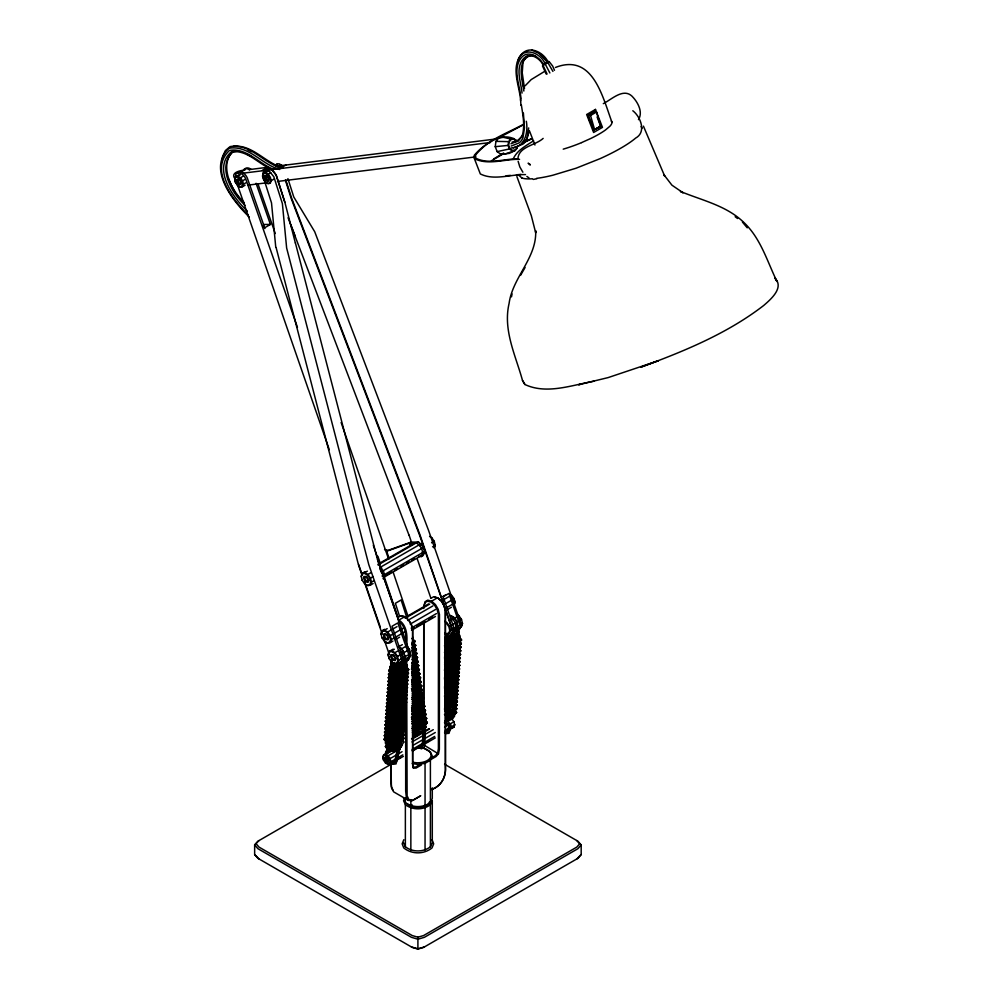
<?xml version="1.0" encoding="UTF-8"?>
<svg xmlns="http://www.w3.org/2000/svg" width="999" height="999" viewBox="0 0 999 999"><rect width="100%" height="100%" fill="white"/><g stroke="black" fill="none" stroke-linecap="round" stroke-linejoin="round"><path stroke-width="1.5" d="M390.971 763.536L391.396 786.787L393.306 790.709M390.984 743.418L390.984 737.225M390.984 734.128L390.984 714.01M391.009 669.143L391.009 659.852M406.718 678.221L407.117 795.866L409.028 799.787L412.749 800.349L420.754 795.741M406.73 667.382L406.73 659.652M406.73 644.168C407.48 635.576 406.918 625.262 398.876 620.067L404.77 616.658L408.616 620.079L411.363 624.837L412.637 629.932L412.624 764.872L413.411 768.094L416.059 768.069L421.403 764.984M423.651 733.179L423.651 730.057M423.676 700.436L423.738 622.502M423.751 608.478L425.025 601.723L427.772 600.137L431.618 601.161L435.452 604.582L438.211 609.328L439.473 614.435L439.36 749.45L438.461 753.87L436.088 756.505L430.756 759.59M632.817 110.752C640.446 116.583 646.753 132.055 635.651 138.087A66.184 13.986 -21.2 0 1 599.912 158.729L576.061 168.219L552.847 175.225A66.184 13.986 -21.2 0 1 536.575 178.359M528.683 127.922L527.097 138.287A30.981 17.882 60 0 1 522.739 144.231L513.211 147.852M424.363 745.704L424.625 733.641M423.214 730.444L422.639 745.217L420.779 746.39M449.001 724.999L447.739 731.031L445.429 731.305M400.05 748.126L396.016 763.948L392.57 764.223L390.696 762.761M517.919 158.691C518.693 146.491 535.639 145.404 543.156 138.386M393.406 744.043L393.569 742.332L389.847 742.756M453.558 714.772L454.57 715.933L452.16 719.03L446.141 720.204L446.466 718.106L451.523 717.432L452.884 715.659M404.37 675.037L403.309 676.56L398.139 674.537L398.314 672.664L392.195 673.463M397.639 681.78L397.827 679.907L391.695 680.706L387.737 685.002L391.596 689.635L397.777 691.021L404.82 688.811L407.779 684.103L406.343 681.605M398.064 676.286L397.889 678.159L403.059 680.182L404.12 678.658L398.064 676.286L393.481 676.885M397.14 689.023L397.327 687.15L392.732 687.749M403.633 685.901L402.56 687.424L397.39 685.401L397.577 683.528L391.446 684.327L387.487 688.623L391.346 693.256L397.527 694.642L404.57 692.432L407.53 687.724L406.094 685.227M390.709 695.192L396.828 694.392L396.653 696.266L401.823 698.276L402.884 696.765L403.658 697.215M396.403 699.887L396.578 698.014L390.459 698.813M402.385 704.008L401.323 705.519L396.153 703.483L396.328 701.635L390.209 702.434M395.654 710.726L395.841 708.878L389.71 709.677L385.751 713.973L389.61 718.606L395.791 719.967L402.834 717.781L405.794 713.074L404.358 710.576M396.091 705.257L395.904 707.105L401.074 709.14L402.147 707.629L396.091 705.257L391.496 705.856M395.167 717.969L395.342 716.121L390.746 716.72M401.648 714.859L400.574 716.383L395.417 714.347L395.592 712.499L389.46 713.298L385.502 717.594L389.36 722.227L395.542 723.588L402.585 721.403L405.544 716.683L404.108 714.198M388.723 724.163L394.842 723.363L394.667 725.212L399.837 727.26L400.899 725.724L401.673 726.198M400.412 732.966L399.338 734.502L394.168 732.454L394.355 730.606L388.224 731.405M394.418 728.833L394.593 726.985L388.474 727.784M394.106 734.228L393.918 736.076L399.088 738.124L400.162 736.588L394.106 734.228L389.51 734.827M450.936 654.07L444.992 651.573L451.111 653.846L450.936 655.694L445.916 654.045M445.467 681.455L449.138 682.816L448.951 684.665L445.142 683.491M454.682 705.731L456.88 708.778L453.983 712.587L446.803 713.873L447.152 711.775L444.705 710.876M455.407 711.226L452.972 714.497L446.728 715.634L451.91 714.984L455.407 711.226L456.643 712.399L452.672 716.695L446.553 717.494L446.903 715.396L444.455 714.497M459.19 631.568L459.053 632.779L457.917 631.043L456.893 622.052L453.783 617.382L449.987 615.247M517.382 147.864L515.197 150.462L505.581 153.834L500.974 154.333L497.152 151.623L495.229 146.666L495.941 141.359L499.001 137.712L524.1 124.413M512.175 150.874L509.465 148.951L508.091 145.417L508.591 141.633L510.776 139.048L513.798 138.636L516.52 140.559M221.853 161.95L222.652 156.294L225.412 150.537L230.12 146.591C250.037 143.157 263.798 163.411 281.993 168.232M529.333 130.632L526.885 139.198L521.803 143.844M413.062 738.236L413.436 736.088L415.509 734.802L415.759 733.104L417.357 733.728L417.095 735.426L415.222 736.425M412.899 738.436L413.486 734.665L415.759 733.104M398.052 755.981L398.564 753.333M511.5 296.853L512.075 293.918M399.063 747.077L394.443 763.323L391.571 763.611M412.525 732.354L412.887 730.843L417.844 730.793L422.889 728.771L425.025 725.636L426.273 726.648L423.364 731.056L418.369 733.129L413.511 733.129L412.525 732.354L418.094 732.479L423.876 730.182L422.889 728.771L422.377 729.632L424.113 726.885M517.532 62.25L518.081 60.027M522.976 62.462L522.24 72.89L524.5 88.536M522.227 135.789C525.137 125.737 522.889 115.085 521.366 104.995M239.36 174.625L235.577 176.811L234.815 179.645L235.564 182.755M236.601 180.682L238.087 179.171L239.96 179.957L241.146 182.517L240.509 184.403L239.423 184.69L237.013 182.38L236.601 180.682L238.911 179.358M240.509 184.403L241.146 182.517M237.537 185.552L240.409 187.25L242.557 186.688L243.381 184.241L242.557 180.831L240.397 177.785L237.737 176.249L235.577 176.811M263.361 173.289L262.55 176.149L265.272 182.055L268.182 183.729L270.342 183.167L271.166 180.707L270.342 177.31L268.182 174.263L265.522 172.715L263.361 173.289L265.996 171.766M265.821 175.674L268.656 177.622L268.244 180.906L265.821 180.419L264.747 178.883L264.747 175.949L266.745 175.799L264.747 175.949M268.656 179.945L266.745 179.558L265.884 176.024M268.244 180.906L268.981 178.971M364.81 571.778L362.162 573.314L361.176 576.223L362.187 580.369M361.288 576.66L362.187 574L364.535 573.389L367.432 575.062L369.78 578.384L370.679 582.08L369.78 584.752L367.432 585.364M364.535 583.691L367.894 585.726L370.454 585.064L371.428 582.142L370.454 578.109L367.882 574.475L364.722 572.652L362.162 573.314M384.64 629.295L381.98 630.831L381.006 633.753L382.018 637.886M381.118 634.178L382.018 631.518L384.353 630.906L387.262 632.579L389.598 635.901L390.497 639.597L389.61 642.27L387.262 642.881L384.365 641.208L381.98 637.787M388.536 637.662L387.887 639.835L385.015 639.26L383.728 637.437L383.728 633.953L386.601 634.527L388.374 638.373M384.553 641.42L387.712 643.244L390.284 642.582L391.258 639.66L390.272 635.626L387.712 631.992L384.54 630.169L381.98 630.831M393.082 649.175L389.086 651.485L388.099 654.445L389.086 658.553L391.695 662.237M434.215 547.527L435.114 544.867M434.24 548.214L435.227 545.304L434.24 541.258L431.68 537.624M391.508 662.025L394.917 664.098L397.515 663.423L398.514 660.464L397.515 656.355L394.917 652.659L391.695 650.799L389.086 651.485M409.49 656.505L410.477 653.546L409.478 649.437L406.88 645.754M390.284 751.036L383.641 754.869L382.879 757.142L383.641 760.289L385.639 763.111M388.174 761.925L388.536 758.89L388.174 761.925L387.175 762.175L384.553 758.478L384.927 757.342L386.763 757.205L384.927 757.342M388.536 761.038L386.763 760.676L385.976 757.417M385.427 762.986L388.112 764.535L390.097 764.01L390.859 761.75L390.097 758.603L388.099 755.768L385.639 754.345L383.641 754.869M454.07 605.731L454.932 602.385L454.046 598.688L449.762 594.243M444.78 621.39L446.928 622.627L449.538 626.323L450.524 630.431L449.538 633.391L446.928 634.065L444.78 632.829M456.755 614.485L458.903 615.721L461.501 619.417L462.5 623.526L461.501 626.485L453.521 631.081M444.592 732.542L453.896 727.172L454.657 724.899L453.896 721.753L451.898 718.93L446.578 722.002M454.632 724.525L453.946 726.598L452.11 727.072M461.463 625.786L462.375 623.076M423.751 606.093L424.95 602.659L427.51 601.186L431.068 602.135L434.627 605.294L437.187 609.727L438.386 614.547L438.399 748.551L437.662 752.996L435.477 755.594L431.493 757.891M449.313 731.643L450.799 724.675L448.151 721.59L444.78 720.679M396.278 762.262L397.577 758.616M242.357 171.578L244.568 168.781L247.028 168.756A7.555 4.358 60 0 1 249.5 169.967M412.762 728.009L413.386 727.072L418.444 726.098L423.414 727.06L422.777 728.646L419.942 728.059M403.821 839.722L402.147 843.83L403.746 847.901C411.775 854.482 423.963 854.482 432.005 847.939L433.678 843.83L432.08 839.759M419.268 724.587L423.039 725.311L422.29 724.537L422.939 722.939L417.832 721.965L412.637 722.989L412 723.925M446.466 718.106L449.188 718.169M457.917 633.004L459.153 635.052L456.181 638.311L451.81 638.786L446.79 636.438L445.879 637.886L446.516 638.461L451.648 640.534L451.96 638.436L446.79 636.438L445.342 633.928M388.549 760.776L388.836 760.139M451.81 638.786L457.092 637.749L457.742 639.348L451.648 640.534M403.534 798.388L405.369 802.459C412.512 807.954 423.214 807.954 430.394 802.509L430.394 760.239L432.292 756.118L430.457 752.035L424.975 748.875M429.582 801.772L428.509 804.108C422.415 808.74 413.324 808.74 407.255 804.07M430.394 802.509L432.292 798.388L432.292 787.811M430.394 846.852L430.394 804.732L432.292 800.611L432.292 842.731L430.394 846.852C423.214 852.297 412.512 852.297 405.369 846.802L403.534 842.731M457.08 631.468L456.818 632.042L456.081 629.82M523.126 134.353L518.556 140.809L510.951 143.781M412.337 709.989L416.059 709.19L422.165 710.264L421.341 711.95L423.514 714.66L421.416 717.844L416.296 719.929L411.538 719.33M424.762 716.108L426.71 718.431L425.599 719.705L421.953 716.008L422.764 714.322L426.71 718.431L423.176 723.363L417.182 725.761L412.662 725.786M418.793 727.522L422.627 725.961L424.737 722.776L422.565 720.067L423.376 718.381L427.322 722.489L423.788 727.422L417.794 729.819L412.749 729.183M412.225 651.036L413.037 649.362L416.983 653.458L413.449 658.416L416.983 653.458L415.035 651.136M415.609 661.862L416.733 660.614L413.499 665.059L415.609 661.862L413.436 659.153L414.26 657.479L418.194 661.588L414.66 666.533L412.262 667.494M416.858 663.311L418.806 665.646L417.694 666.932L416.221 665.933L414.048 663.211L414.86 661.538L418.806 665.646L415.272 670.591L411.675 672.015M415.472 665.609L419.405 669.705L415.884 674.65L414.722 673.176L416.833 669.992L414.647 667.27L415.472 665.609L419.405 669.705L415.884 674.65L412.275 676.086M411.501 668.855L416.084 669.667L415.259 671.328L417.432 674.05L415.334 677.235M412.3 684.677L417.095 682.779L420.629 677.821L416.683 673.726L415.871 675.399L418.044 678.109L415.934 681.293L412.1 682.866M419.867 690.297L417.694 687.574L418.519 685.901L422.452 690.009L418.918 694.954L412.924 697.327L412.362 695.017L418.419 692.682L420.979 689.035L417.757 693.481L413.923 695.042M415.621 691.67L419.33 692.27L413.074 690.684L413.012 688.898L419.118 689.959L418.306 691.633L421.953 695.354L423.064 694.068L421.116 691.733M419.73 694.03L422.202 697.152L418.981 701.598L421.091 698.413L418.906 695.691L419.73 694.03L413.623 692.956L413.686 694.742M420.342 698.089L419.518 699.762L421.69 702.472L419.592 705.656L422.814 701.211L420.342 698.089L414.235 697.015L411.75 697.539M412.362 701.598L414.835 701.073L420.941 702.147L420.129 703.82L423.776 707.517L424.887 706.243L422.939 703.92M513.536 158.279C517.494 150.012 526.273 145.579 533.628 140.784M383.017 578.708L384.44 575.849L383.691 571.603L379.595 566.196M418.731 556.343L421.328 556.568L422.752 553.721L424.513 552.697L423.763 548.451L421.703 544.83L418.606 542.107L411.101 542.095L388.486 550.237L385.477 550.074M424.513 552.697L423.101 555.556L421.328 556.568M394.193 662.787L396.153 664.547L399.675 664.535L401.898 660.077L368.806 564.697L286.638 247.989L282.38 203.571L273.838 176.761L269.668 171.566L265.322 170.33A8.866 5.12 60 0 0 262.974 176.136L271.516 202.934L275.774 247.377M450.537 635.089L452.747 630.681L419.617 535.327L291.184 198.414L285.339 180.095M461.625 625.611L458.116 631.143L461.625 625.611L428.496 530.232L314.722 231.756L293.768 196.978L287.912 178.634M399.675 664.535L401.261 663.948L403.559 659.365L392.045 626.248L397.802 622.926L409.315 656.043L407.018 660.626L404.583 660.639M408.454 659.377L410.664 654.957L408.391 659.839L407.018 660.626M445.117 633.354L447.053 635.102L450.986 635.264L453.284 630.681L454.657 629.882L443.131 596.765L448.888 593.443L460.414 626.56M454.657 629.882L452.36 634.465L450.986 635.264M387.05 749.4L385.552 752.322L386.014 754.745M402.722 661.338L400.287 664.71L397.639 665.796L394.717 665.821L391.795 662.2L390.621 663.261L393.943 667.357C405.494 670.042 407.829 654.258 400.686 648.064M385.552 753.483L386.875 750.998L390.834 751.385L388.561 751.523L387.387 753.558M398.738 664.048L393.094 665.122L398.738 664.048L403.409 665.921L406.168 669.492L403.971 673.101L398.738 674.662L392.582 672.976L390.097 669.455L392.694 666.221L398.813 665.421L404.87 667.794M239.423 184.69L240.821 183.491M405.157 703.146L406.531 702.21L405.307 701.173L402.659 705.306L403.571 706.917L396.503 708.878L389.435 707.18L386.488 703.109L387.862 702.035L390.347 705.544L389.435 707.18L390.359 707.742L396.541 709.103L403.571 706.917L406.531 702.21L405.094 699.712M456.78 660.626L455.319 658.691L456.243 657.055L450.062 655.694L445.154 657.13M454.795 689.597L453.346 687.662L454.258 686.026L448.076 684.665L445.629 685.376M403.184 732.105L404.545 731.181L403.321 730.132L400.674 734.265L401.586 735.888L394.518 737.836L387.45 736.151L384.515 732.067L385.876 731.006L388.361 734.515L387.45 736.151L388.374 736.713L394.555 738.086L401.586 735.888L404.545 731.181L403.109 728.683M402.597 670.841L405.394 671.877L398.564 669.043L392.445 669.842L389.847 673.076L392.332 676.598L391.421 678.209L398.514 680.157L405.557 677.959L408.516 673.239L407.08 670.741M445.017 637.325L446.915 640.784L451.685 643.206L456.855 642.557L458.991 639.86L456.805 636.962L457.729 635.352L451.548 633.965L451.61 636.076L456.506 637.237M451.336 637.837L457.48 638.973L456.568 640.584L458.017 642.519M520.541 275.362L525.074 267.495M386.938 744.48L385.377 746.49L387.762 749.712L393.519 751.56L398.638 749.987L401.898 745.479L400.886 744.43M392.407 663.486L389.797 666.882L393.281 671.116L398.863 672.002L404.058 670.404L405.469 668.006M400.337 669.792L403.296 668.868L406.331 664.81L404.283 661.001L407.355 665.846L404.058 670.404M390.671 749.175L393.506 749.837L397.889 748.451L399.113 746.403M406.768 671.603L404.895 674.737L398.763 676.535L392.582 675.149L388.723 670.516L390.896 667.669M404.645 678.358L406.518 675.224M406.655 681.418L404.145 685.601L398.027 687.399L391.845 686.013L387.987 681.38L391.945 677.085L387.987 681.38L391.845 686.013L392.757 684.39L389.36 680.319L392.757 684.39L397.989 685.526L404.145 683.578L406.793 679.445L408.029 680.481L404.145 685.601L403.234 683.965L405.419 680.356L404.008 677.821M403.896 689.223L405.781 686.088M405.532 689.697L403.658 692.844L402.734 691.208L404.195 688.798M389.41 689.385L387.237 692.245L391.096 696.877L397.277 698.251L403.409 696.465L404.657 694.367M402.659 707.329L404.533 704.183M404.67 710.389L402.16 714.572L396.041 716.345L389.86 714.984L386.001 710.351L389.96 706.056L386.001 710.351L389.86 714.984L390.771 713.361L387.375 709.278L390.771 713.361L396.004 714.497L402.16 712.549L404.807 708.416L406.044 709.452L402.16 714.572L401.248 712.936L403.446 709.327L402.035 706.793M401.923 718.194L404.42 714.01M403.546 718.668L401.673 721.802L400.749 720.179L402.21 717.769M402.672 723.338L401.423 725.424L395.292 727.21L389.111 725.848L385.252 721.216L387.425 718.356M387.175 721.977L385.002 724.837L387.949 728.908L395.042 730.831L401.173 729.045L403.671 724.862M403.359 725.062L404.795 727.547L400.924 732.667L394.805 734.465L387.699 732.529L384.752 728.446L386.938 725.599M402.684 739.347L400.187 743.518L394.056 745.329L387.874 743.955L384.016 739.31L387.974 735.027L384.016 739.31L387.874 743.955L388.786 742.332L385.389 738.249L388.786 742.332L394.018 743.456L400.174 741.508L402.822 737.374L404.058 738.423L400.187 743.518L399.263 741.895L401.461 738.298M235.302 179.071C229.533 172.677 240.497 170.305 244.905 170.13M407.142 674.175L408.516 673.239L407.292 672.202L404.632 676.335L405.557 677.959L398.489 679.907L391.421 678.209L388.474 674.138L389.847 673.076L393.256 677.147L398.489 678.284L403.721 676.723L405.194 674.313M404.945 677.934L403.484 680.344L398.239 681.905L394.318 681.056M399.051 688.761L402.984 687.587L404.445 685.177M391.096 696.877L387.237 692.245L388.611 691.171L392.02 695.254L397.252 696.39L402.485 694.829L404.682 691.221M398.314 699.625L402.235 698.451L403.696 696.041M404.183 698.463L401.985 702.072L396.753 703.633L391.521 702.497L388.112 698.413L386.738 699.487L390.609 704.12L396.778 705.481L403.821 703.296L406.78 698.588L405.344 696.091M387.862 702.035L391.271 706.118L396.503 707.255L401.748 705.694L403.209 703.284M402.959 706.905L401.498 709.315L396.253 710.876L392.332 710.027M444.88 639.797L446.341 637.399M397.065 717.719L400.999 716.558L402.46 714.148M402.697 720.192L400.499 723.8L395.267 725.361L390.035 724.225L386.625 720.142L385.252 721.216L389.111 725.848M396.328 728.583L400.249 727.422L401.723 725.012M402.197 727.434L400 731.031L394.767 732.592L389.535 731.468L386.126 727.397L384.752 728.446L387.737 731.942M401.223 732.255L399.762 734.665L400.674 734.265L394.48 735.976L388.361 734.515M400.974 735.876L399.513 738.273L394.268 739.834L390.347 738.985M387.175 762.175L387.737 761.238M398.476 744.342L399.088 744.917L393.406 742.719L398.476 744.342L394.705 761.65L392.395 761.925M395.08 746.69L399.013 745.516L400.474 743.119M401.898 745.479L398.638 749.987M638.486 119.643C642.956 112.525 638.411 103.384 633.441 97.752C624.462 86.551 612.337 99.063 603.309 103.646M267.158 181.194L267.794 180.17M399.725 745.379L397.964 742.132L398.863 740.671L393.818 738.623L389.985 739.073M404.92 661.55L404.008 663.024L406.181 666.795L407.355 665.846L406.331 664.81L403.296 668.868M446.516 638.461L447.44 636.987L445.641 633.728M405.594 692.469L407.03 694.967L404.071 699.675L397.028 701.86L389.935 699.937L386.988 695.866L389.16 693.006M403.608 721.44L405.045 723.925L401.173 729.045M402.372 739.547L403.808 742.032L400.849 746.753L393.806 748.95L388.611 746.877L385.389 742.894L387.799 739.797L388.436 741.395L393.494 740.721L397.215 742.232M423.364 731.056L426.273 726.648M406.156 688.661L407.53 687.724L406.293 686.688L403.646 690.821L397.49 692.769L392.257 691.633L388.861 687.562L392.257 691.633M405.557 697.552L401.985 702.072L402.909 703.708L406.78 698.588L403.134 693.144L402.073 694.655L399.488 693.656M404.17 717.619L405.544 716.683L404.32 715.659L401.66 719.792L395.517 721.74L390.284 720.604L386.875 716.52L390.284 720.604M403.571 726.523L400 731.031L400.924 732.667L404.795 727.547L401.148 722.102L400.087 723.626L401.498 726.161M412.425 645.004L415.147 641.283L412.35 638.935M412.387 651.81L414.897 648.426L413.249 646.341M414.061 662.474L417.582 657.529L416.121 656.543L412.899 661.001L416.121 656.543L413.648 653.421L417.582 657.529L414.061 662.474L411.65 663.436M414.66 666.533L418.194 661.588L416.246 659.253M415.272 670.591L417.694 666.932L415.946 664.872M411.688 680.619L416.483 678.721L420.017 673.763L417.095 670.267M417.095 682.779L420.629 677.821L416.683 673.726M419.293 679.557L421.241 681.892L417.707 686.837L411.7 689.21M413.324 690.983L417.157 689.422L420.379 684.977L417.907 681.842L411.8 680.769M417.157 689.422L420.379 684.977L421.84 685.951L418.968 690.072L412.312 693.269L418.306 690.896L421.84 685.951L417.907 681.842L417.082 683.516L419.255 686.226M418.918 694.954L422.452 690.009L420.504 687.674M412.974 699.088L413.524 701.398L419.53 699.013L423.064 694.068L421.59 693.094L419.031 696.74L413.261 699.625L418.369 697.539L421.59 693.094L419.118 689.959M419.53 699.013L421.953 695.354L420.204 693.294M420.142 703.071L420.791 702.26L419.63 700.811L413.574 703.146L414.135 705.456L420.142 703.071L423.663 698.126L420.754 694.63M411.738 709.527L414.747 709.515L420.741 707.142L424.275 702.185L422.327 699.862M412.35 713.598L415.359 713.586L421.353 711.188L423.776 707.517L422.028 705.469M411.451 717.669L415.959 717.644L421.965 715.247L425.499 710.314L424.026 709.327L420.804 713.786L424.026 709.327L421.553 706.206L415.447 705.132L411.725 705.931M421.965 715.247L425.499 710.314L421.553 706.206L420.741 707.879L422.914 710.601M412.063 721.728L416.571 721.703L422.565 719.305L426.098 714.372L424.15 712.05M423.176 723.363L425.599 719.705L423.851 717.644M423.788 727.422L427.322 722.489L423.376 718.381L417.27 717.319L412.3 718.368M518.481 58.754C524.475 46.304 540.197 53.034 544.842 63.099L547.814 61.389L549.2 61.651L552.697 66.121L554.47 70.305M523.176 61.613C525.474 57.318 530.694 53.921 535.551 56.131M412.275 645.416L415.147 641.283L413.686 640.309L412.575 641.57M413.486 653.533L412.337 652.085L414.897 648.426L416.371 649.4L412.837 654.357L416.371 649.4L414.423 647.077M404.62 671.415L403.559 672.939L404.97 675.474M404.433 694.842L402.322 691.033L403.384 689.522L397.327 687.15M402.447 723.813L400.337 720.004L401.398 718.481L395.342 716.121M411.975 642.744L413.686 640.309M411.725 648.026L414.298 644.367L415.759 645.342L412.225 650.287L415.759 645.342L412.837 641.845M412.937 656.143L415.509 652.484L412.287 656.93L412.937 656.143L414.098 657.592M412.35 677.846L415.984 676.448L418.556 672.789L416.084 669.667M411.75 682.367L416.595 680.506L419.155 676.847L418.044 678.109M445.192 646.328L451.248 648.701L451.61 646.603L445.492 644.33L451.436 646.828L456.605 646.178L458.741 643.481M444.942 649.949L450.999 652.322L451.361 650.224L445.242 647.951L451.186 650.449L453.771 650.124M450.512 659.565L450.861 657.467L444.742 655.194L450.686 657.692L456.93 656.568L459.365 653.296L460.601 654.47L456.63 658.766L450.512 659.565L444.455 657.192M445.417 661.288L450.437 662.936L450.611 661.088L444.505 658.816M445.167 664.909L450.187 666.558L450.374 664.71L445.479 662.886M444.917 668.531L449.95 670.179L450.124 668.331L445.229 666.508M444.68 672.152L449.7 673.801L449.875 671.952L444.98 670.129M445.641 676.248L449.275 677.672L449.625 675.574L444.73 673.751M445.392 679.869L449.026 681.293L449.375 679.195L444.48 677.372M444.892 687.112L448.701 688.286L448.888 686.438L445.217 685.077M444.642 690.734L448.464 691.907L448.638 690.059L444.967 688.698M445.616 694.829L448.039 695.779L448.389 693.681L444.717 692.319M445.367 698.451L447.789 699.4L448.139 697.302L444.468 695.941M398.564 669.043L394.18 669.917M411.975 638.611L412.899 637.35M522.202 136.326L517.844 140.26L512.075 142.145M445.117 702.06L447.714 702.772L447.889 700.923L445.454 700.012M456.643 693.106L453.146 696.877L456.643 693.106L457.879 694.305L454.982 698.101L447.789 699.4M447.54 703.009L454.732 701.723L457.629 697.914L456.406 696.728L452.897 700.499L447.714 701.148L445.129 700.124M451.436 646.828L457.667 645.704L460.114 642.432L461.338 643.606L458.441 647.402L451.248 648.701M459.865 646.053L456.356 649.8L459.865 646.053L461.088 647.227L458.191 651.023L450.999 652.322M450.262 663.186L457.455 661.887L460.352 658.091L459.115 656.917L456.68 660.189L450.437 661.313L445.267 659.265M457.117 658.216L458.878 660.539L456.431 663.811L451.486 664.772M458.628 664.16L455.119 667.906L458.628 664.16L459.852 665.334L456.955 669.13L449.762 670.429M449.525 674.05L456.705 672.752L459.602 668.955L458.379 667.782L455.944 671.053L449.7 672.177L444.53 670.129M445.579 674.263L449.45 675.799L455.694 674.675L458.129 671.403L459.365 672.577L456.468 676.373L449.275 677.672M457.879 675.024L454.383 678.771L457.879 675.024L459.115 676.198L456.218 679.994L449.026 681.293M448.526 688.536L455.719 687.237L458.616 683.441L457.392 682.267L454.945 685.539L448.713 686.663L444.83 685.127M448.276 692.157L455.469 690.858L458.366 687.062L457.142 685.888L454.707 689.16L448.464 690.284L444.58 688.748M455.144 687.187L456.893 689.51L454.458 692.782L449.513 693.743M444.892 703.758L447.477 704.77L453.708 703.633L456.156 700.361L457.38 701.535L453.421 705.831L447.29 706.63L444.867 705.681M444.642 707.379L447.227 708.391L453.471 707.255L455.906 703.983L457.13 705.157L453.171 709.452L447.04 710.252L444.617 709.302M447.29 706.63L447.652 704.532L445.204 703.633M447.04 710.252L447.402 708.154L444.955 707.255M389.922 672.24L388.474 674.138L392.345 678.771M406.83 674.362L408.266 676.86L405.307 681.568L398.276 683.778L391.171 681.83L388.224 677.759L390.409 674.912M389.185 683.104L387.737 685.002L388.961 686.176M388.936 686.725L387.487 688.623L388.711 689.797M388.911 696.628L386.738 699.487L389.722 702.971M387.937 701.211L386.488 703.109L390.359 707.742M404.845 703.333L406.293 705.831L403.321 710.539L396.291 712.724L389.185 710.801L386.251 706.73L388.424 703.87M387.2 712.062L385.751 713.973L386.975 715.134M386.95 715.684L385.502 717.594L386.725 718.756M385.964 730.169L384.515 732.067L388.374 736.713M402.859 732.304L404.308 734.802L401.348 739.51L394.305 741.708L387.2 739.772L384.265 735.689L386.438 732.829M459.378 648.801L460.839 650.849L457.942 654.645L450.761 655.943M457.392 677.772L458.866 679.819L455.969 683.616L448.776 684.914M387.674 745.928L386.363 747.639L388.499 750.374M392.245 661.163L390.621 663.261L393.943 667.357M451.186 650.449L457.43 649.325L458.191 651.023L451.186 652.072L445.579 649.987M450.686 657.692L456.93 656.568L457.704 658.266L450.686 659.315L445.079 657.23M450.437 661.313L456.68 660.189L457.455 661.887L450.437 662.936L444.83 660.851M444.78 666.508L449.95 668.556L456.181 667.432L456.955 669.13L449.95 670.179L445.741 668.618M449.7 672.177L455.944 671.053L456.705 672.752L449.7 673.801L445.492 672.24M445.329 677.884L449.2 679.42L455.444 678.296L456.218 679.994L449.2 681.043L445.005 679.482M448.713 686.663L454.945 685.539L455.719 687.237L448.701 688.286L444.505 686.725M448.464 690.284L454.707 689.16L455.469 690.858L448.464 691.907L445.654 690.858M445.379 696.503L447.964 697.527L454.208 696.403L454.982 698.101L447.964 699.15L445.167 698.101M447.714 701.148L453.958 700.024L454.732 701.723L447.714 702.772L444.917 701.723M392.395 668.418L398.638 667.295L402.51 668.806M393.506 673.526L391.321 670.641L393.456 667.944L398.638 667.295M391.071 674.263L393.206 671.565L398.389 670.916M388.224 677.759L389.598 676.698L393.007 680.769L390.834 677.884L392.957 675.187L398.139 674.537M390.584 681.505L392.707 678.808L391.645 679.283L394.68 678.833M396.441 688.86L392.507 688.011L390.334 685.127L392.47 682.429L391.695 680.706M390.085 688.748L392.22 686.051L397.39 685.401M392.02 695.254L389.835 692.369L391.97 689.672L390.909 690.134M390.297 695.092L391.72 693.294L396.903 692.644L397.078 690.771L390.946 691.57M390.047 698.713L391.471 696.915L390.409 697.377L394.955 696.715M389.098 703.234L391.221 700.536L390.159 700.998L393.194 700.561M386.251 706.73L387.612 705.656L391.021 709.74L388.848 706.855L390.971 704.158L396.153 703.483M388.599 710.464L390.734 707.779L389.66 708.241L392.694 707.791M394.455 717.831L390.522 716.982L388.349 714.085L390.484 711.4L389.71 709.677M388.099 717.707L390.234 715.022L395.417 714.347M390.035 724.225L387.849 721.328L389.985 718.643L388.923 719.105M388.311 724.05L389.735 722.265L394.917 721.59L395.092 719.742L388.973 720.541M389.535 731.468L387.362 728.571L389.485 725.873L388.424 726.348L392.969 725.674M398.451 735.052L394.518 736.213L389.285 735.089L387.113 732.192L389.248 729.495L388.174 729.969L391.208 729.52M384.265 735.689L385.639 734.627L389.036 738.711L386.863 735.813L388.998 733.116L394.168 732.454M386.613 739.435L388.748 736.738L387.687 737.212L390.709 736.763M452.235 653.908L456.118 653.421L458.241 650.724M455.869 657.042L458.004 654.345M455.619 660.664L459.115 656.917M455.369 664.285L457.505 661.588M454.882 671.528L458.379 667.782M449.45 675.799L454.632 675.149L456.755 672.452M450.249 682.879L454.133 682.392L456.268 679.695M453.883 686.013L457.392 682.267M453.633 689.635L457.142 685.888M453.396 693.256L455.519 690.559M452.897 700.499L456.406 696.728M447.477 704.77L452.647 704.12L454.782 701.423M455.906 703.983L452.397 707.742L453.471 707.255L454.233 708.965L447.227 710.014L444.418 708.978M448.276 711.85L452.16 711.363L454.283 708.666M416.483 678.721L420.017 673.763L418.556 672.789L417.432 674.05M418.306 690.896L418.968 690.072L417.807 688.623L411.75 690.958M420.741 707.142L424.275 702.185L422.814 701.211L421.69 702.472M450.012 666.808L456.143 666.008L460.102 661.713L457.904 658.653M455.894 669.63L459.852 665.334L458.391 663.286M455.144 680.494L459.115 676.198L457.642 674.15M454.907 684.115L457.492 680.856M454.657 687.737L458.616 683.441L457.142 681.393M454.408 691.358L458.366 687.062L456.905 685.014M448.039 695.779L454.158 694.979L458.129 690.684L455.919 687.624M453.908 698.601L457.879 694.305L456.406 692.257M457.13 651.523L461.088 647.227L459.627 645.179M456.88 655.144L459.478 651.91M456.63 658.766L460.601 654.47L459.128 652.422M456.393 662.387L460.352 658.091L458.878 656.043M453.171 709.452L457.13 705.157L455.669 703.121M452.922 713.074L455.519 709.839M452.672 716.695L456.643 712.399M396.478 669.904L394.118 669.555L392.145 666.982L394.068 664.597L393.381 662.936M421.353 711.188L424.887 706.243L420.941 702.147M422.565 719.305L426.098 714.372L422.165 710.264M421.416 717.844L424.637 713.386L423.514 714.66M422.627 725.961L425.849 721.503L424.737 722.776M459.153 635.052L456.181 638.311L456.818 639.934L459.016 637.262M392.008 744.193L389.21 744.48L386.363 747.639L385.377 746.49L386.501 745.429L389.26 748.85L386.501 745.429M414.722 673.176L417.944 668.731L416.833 669.992M418.369 697.539L419.031 696.74L420.179 698.201L413.236 700.848M451.261 719.605L454.57 715.933M417.757 693.481L418.419 692.682L419.568 694.143L412.624 696.79M517.27 147.602L515.259 150L512.462 150.387L509.952 148.601L508.691 145.355L509.153 141.858L511.163 139.473L513.961 139.086L516.471 140.859M444.58 764.235L577.922 841.208L581.181 844.942L581.181 854.57L577.922 858.303L423.564 947.427L417.907 949.05L412.25 947.427L257.904 858.303L254.645 854.57L254.645 844.942L259.016 840.559M576.81 840.559L579.632 843.83L576.81 847.09L423.564 935.564L417.907 937.187L412.25 935.564L259.016 847.09L256.194 843.83M576.81 858.953L581.181 854.57M525.074 85.864L531.206 79.583L544.18 71.653M414.298 644.367L413.174 645.629L411.725 643.818M421.091 698.413L422.202 697.152L423.663 698.126L420.791 702.26L413.848 704.907M544.842 63.099L542.907 64.598C539.198 57.48 528.546 51.399 522.664 59.628C515.409 69.318 521.053 82.343 522.04 93.094M527.484 56.044C517.195 64.923 522.252 79.658 523.863 91.021M548.726 62.125L549.2 61.651L542.482 65.934L546.191 74.026M238.087 183.916L238.911 183.104L239.96 183.716M385.939 761.463L386.763 760.676M240.921 183.179L240.821 181.169M265.821 180.419L266.745 179.558M268.656 179.683L268.656 177.622M392.145 666.982L391.046 665.809L389.797 666.882L393.281 671.116M233.017 151.111C218.594 166.034 231.668 190.684 244.343 202.76M395.691 699.725L391.77 698.875L388.361 694.792L386.988 695.866L390.846 700.499M460.214 641.046L461.588 639.984L459.378 636.925M393.706 728.696L389.785 727.846L386.376 723.763L385.002 724.837L388.873 729.47M456.256 698.975L457.629 697.914L456.156 695.878M458.991 639.86L460.364 638.811L461.588 639.984L457.629 644.28L451.498 645.079L445.954 642.27M458.241 669.992L459.602 668.955L458.141 666.907M237.175 173.339L238.811 172.103L241.271 172.065A7.555 4.358 60 0 1 247.24 177.797L264.66 227.772L270.417 224.45L256.069 183.292M407.392 670.554L408.766 669.617L405.994 666.121M405.906 692.282L407.28 691.345L405.844 688.848M403.921 721.241L405.294 720.304L403.858 717.819M406.168 669.492L407.542 668.581L408.766 669.617L404.895 674.737L403.971 673.101L407.542 668.581L404.37 664.447M404.932 687.599L406.293 686.688M402.947 716.57L404.32 715.659M389.21 744.48L388.336 745.067L392.02 744.592M389.048 558.354L386.725 551.261L409.34 543.119L416.833 543.131L420.055 545.929L421.703 544.83M266.496 169.867L270.167 169.093M525.199 52.522L527.597 50.961M397.889 748.451L398.663 747.951L399.413 749.487L393.506 751.186L387.762 749.712L388.374 748.313L393.494 749.45L398.663 747.951M388.436 741.395L389.335 740.821M415.272 735.014L417.357 733.728M493.618 158.966L503.633 153.009M513.798 138.636C499.488 132.38 484.353 144.655 475.586 154.957L475.811 158.192C488.636 164.735 504.345 158.716 518.044 158.829M491.371 160.802L503.683 153.609M431.418 789.585C440.996 786.463 446.278 776.997 445.479 767.22L445.379 611.026L444.118 605.918L441.358 601.173L437.512 597.752L433.678 596.728L430.919 598.314M237.737 176.249L240.26 174.788M240.397 177.785L242.919 176.323M242.557 180.831L245.08 179.383M243.381 184.241L245.904 182.78M240.409 187.25L242.932 185.789M265.522 172.715L268.157 171.204M242.557 186.688L245.08 185.227M268.182 174.263L270.816 172.74M286.076 164.922L280.731 168.019L270.08 169.343M271.166 180.707L273.801 179.196M597.09 116.958L600.824 126.598L593.431 130.195L600.599 126.224L596.49 112.05L590.521 115.497L587.737 115.497L594.942 111.463L587.737 115.497L590.584 122.84M594.705 129.47L600.599 126.224M378.109 564.11L415.322 542.607M364.722 572.652L367.382 571.116M378.009 564.972L417.882 541.945M416.833 543.131L418.606 542.107M367.882 574.475L370.542 572.939M379.845 567.569L421.054 543.768M370.454 578.109L373.114 576.573M381.081 571.965L423.613 547.402M431.58 542.794L434.24 541.258M371.428 582.142L374.088 580.606M382.055 576.011L424.587 551.448M432.567 546.84L435.227 545.304M383.841 576.523L391.808 571.915M394.468 570.379L397.127 568.843M401.111 566.545L403.771 565.009M406.431 563.473L409.091 561.938M411.75 560.402L414.41 558.866M370.454 585.064L373.114 583.528M383.741 577.385L422.29 555.119M431.618 601.161L437.512 597.752M404.583 617.782L428.496 603.97M384.54 630.169L387.2 628.633M405.806 617.882L429.732 604.07M443.019 596.391L445.679 594.855M387.712 631.992L397.015 626.623M407.654 620.479L432.904 605.894M443.531 599.75L451.511 595.142L454.07 598.776L455.044 602.822L445.741 608.191M390.272 635.626L403.571 627.946M410.214 624.113L435.464 609.527M444.767 604.145L454.07 598.776M391.258 639.66L404.545 631.992M411.188 628.146L436.438 613.561M387.712 643.244L390.372 641.708M411.638 629.432L414.298 627.896M416.958 626.361L424.925 621.753M428.921 619.455L432.904 617.145M390.284 642.582L392.932 641.046M395.592 639.51L399.588 637.2M411.538 630.294L435.464 616.483M447.427 609.577L451.411 607.267M391.695 650.799L394.355 649.263M398.339 646.965L402.335 644.655M394.917 652.659L397.577 651.123M401.561 648.826L405.544 646.515M450.924 620.329L458.903 615.721M397.515 656.355L409.478 649.437M449.538 626.323L461.501 619.417M398.514 660.464L407.817 655.082M450.524 630.431L462.5 623.526M394.917 664.098L397.577 662.562M403.559 659.365L401.898 660.077M409.315 656.043L410.689 655.257L377.547 559.752L295.392 242.907M397.515 663.423L400.174 661.887M404.17 659.577L408.154 657.28M455.319 630.669L454.458 631.156L456.893 631.143M392.944 749.5L395.604 747.964M411.551 738.748L428.833 728.771M385.639 754.345L396.266 748.214M412.225 738.998L429.495 729.02M446.778 719.043L449.438 717.507L447.44 718.031M388.099 755.768L400.062 748.863M412.025 741.957L433.291 729.67M390.097 758.603L402.06 751.685M412.687 745.554L435.289 732.504M444.592 727.122L453.896 721.753M390.859 761.75L402.822 754.832M412.125 749.462L434.715 736.413M445.354 730.269L454.657 724.899M397.415 759.165L400.062 757.629M412.025 750.711L420.005 746.116M426.648 742.269L429.308 740.734M390.097 764.01L403.396 756.33M412.699 750.961L435.289 737.911M391.233 764.235L257.904 841.208L254.645 844.942L257.904 848.688L411.438 937.324L417.907 939.21L424.388 937.324L577.922 848.688L581.181 844.942L579.632 843.83M419.568 764.784L415.584 767.082L413.386 767.02L412.662 763.423L412.637 629.42L411.438 624.6L408.878 620.167L405.319 616.995L401.76 616.058M412.262 763.573L417.907 764.41L425.05 763.323L430.394 760.239M432.242 789.11C441.009 786.088 445.729 777.172 445.392 768.219L445.367 610.514L444.168 605.694L441.608 601.261L438.049 598.101L434.49 597.152M420.179 796.078L412.137 800.723L408.354 800.361L393.731 791.907L391.645 788.348L391.046 782.704L391.046 762.612M403.534 800.611L405.369 804.694C412.512 810.189 423.214 810.177 430.394 804.732M398.176 617.22L400.936 615.646L404.77 616.658M515.197 150.462L509.365 153.371L500.974 154.333M381.743 568.069L379.857 569.018L381.918 572.627M264.747 178.883L265.884 178.346M384.927 760.052L385.976 759.552M523.039 142.969L531.418 139.036M237.013 182.38L238.049 181.893L237.725 180.544M523.726 124.201C506.805 133.367 486.65 140.247 474.2 155.407L474.4 158.654L480.319 173.926C494.018 180.881 510.864 174.176 525.499 174.6M522.614 142.757L531.068 138.824M456.143 666.008L460.102 661.713L458.878 660.539M454.158 694.979L458.129 690.684L456.893 689.51M388.998 733.116L387.924 733.591L392.482 732.916M452.16 711.363L455.656 707.604L456.88 708.778M451.91 714.984L452.972 714.497L453.746 716.208L446.728 717.257M456.855 642.557L460.364 638.811L458.603 636.5M392.957 675.187L391.895 675.661L396.441 674.987M456.118 653.421L459.615 649.675L460.839 650.849M392.22 686.051L391.158 686.513L395.704 685.851M391.72 693.294L390.659 693.756L393.693 693.318M403.409 696.465L407.28 691.345L406.056 690.309L402.485 694.829M390.971 704.158L389.91 704.62L394.468 703.958M454.133 682.392L457.642 678.646L458.866 679.819M390.234 715.022L389.173 715.484L393.718 714.809M389.735 722.265L388.673 722.727L391.708 722.277M581.58 142.595L590.859 138.436A40.21 8.492 -21.2 0 0 605.444 130.02L609.889 126.249A40.21 8.492 -21.2 0 0 611.276 121.066M399.013 745.516L402.585 740.996L403.808 742.032M403.721 676.723L404.632 676.335L398.451 678.046L392.332 676.598M402.984 687.587L406.543 683.066L407.779 684.103M402.235 698.451L405.806 693.93L407.03 694.967M401.748 705.694L402.659 705.306L396.466 707.017L390.347 705.544M400.999 716.558L404.558 712.037L405.794 713.074M400.249 727.422L403.821 722.901L405.045 723.925M412.712 686.925L416.546 685.351L419.767 680.906L417.295 677.784L416.483 679.457L420.117 683.166M417.707 702.122L413.574 703.146M411.938 707.779L418.306 706.181M418.918 710.239L415.084 711.812L411.813 711.213M420.741 722.427L416.908 723.988L412.15 723.388M419.53 714.297L415.696 715.871L412.425 715.284M411.738 665.197L414.16 664.26L415.309 665.721L412.537 666.77M412.35 669.255L414.772 668.319L417.332 664.672L414.11 669.118L414.772 668.319L415.921 669.78L411.763 671.365M411.738 673.788L415.372 672.377L416.533 673.838L412.362 675.424M412.35 686.438L417.195 684.565L418.356 686.013L417.707 686.837L416.546 685.351L418.656 682.167L419.767 680.906L421.241 681.892L418.356 686.013L411.413 688.661M411.925 662.712L414.71 661.65L413.549 660.202M411.588 680.019L417.132 677.896L415.984 676.448M412.2 684.078L417.744 681.955L416.595 680.506M414.747 709.515L414.185 707.18L420.242 704.869L421.391 706.318L414.46 708.965L411.7 708.928M536.913 178.709L533.279 179.433M447.652 637.012L451.573 635.839L456.805 636.962M446.091 641.021L450.025 639.847M449.775 643.468L445.841 644.642L444.93 643.006L451.048 641.208L457.23 642.594M445.591 648.264L449.525 647.09M445.354 651.885L449.275 650.711M445.104 655.506L447.727 654.72M444.855 659.128L450.087 657.567L450.062 655.694M444.605 662.749L449.85 661.188L456.006 662.874L452.335 662M445.666 665.983L448.289 665.197M445.417 669.605L449.35 668.431L449.325 666.558L455.494 667.919M444.93 676.847L447.552 676.061M444.68 680.469L447.302 679.682M445.492 687.312L448.114 686.538L448.076 684.665M444.755 698.176L447.377 697.389L447.34 695.529L453.521 696.89M445.167 639.385L447.627 638.661M444.68 646.628L450.799 644.83L456.98 646.191M446.878 649.525L450.561 648.451L456.743 649.812M447.864 652.784L450.312 652.072L457.417 654.008L453.171 652.996M447.365 660.027L449.812 659.315L455.994 660.676M445.891 664.01L449.562 662.936L455.744 664.298M445.641 667.632L449.325 666.558M446.615 670.891L449.075 670.179L455.257 671.54M445.154 674.874L448.826 673.801L455.007 675.162M444.905 678.496L448.576 677.422L454.757 678.783M445.879 681.755L448.326 681.043L455.432 682.979L451.186 681.967M445.379 688.998L447.839 688.286L454.021 689.647M445.142 692.632L447.589 691.907L453.771 693.269M444.892 696.253L447.34 695.529M444.642 699.874L447.09 699.15L453.271 700.511M424.388 946.952L417.907 948.825L411.438 946.952M509.465 148.951L497.152 151.623M447.902 637.1L451.61 636.076M447.652 640.721L451.361 639.697M446.166 644.68L449.887 643.656M445.916 648.301L449.637 647.277M444.443 652.272L449.388 650.898M445.179 659.165L448.888 658.141M444.93 662.787L448.638 661.763M445.916 666.071L448.401 665.384M444.443 670.029L449.388 668.668M392.507 688.011L391.596 687.437L397.702 688.91L403.896 687.2L404.82 688.811L397.739 690.771L390.671 689.073L391.596 687.437L389.111 683.94L390.334 685.127M445.179 676.935L447.652 676.248M444.93 680.556L447.402 679.869M391.77 698.875L390.846 698.301L396.965 699.775L403.146 698.064L404.071 699.675L396.99 701.635L389.935 699.937L390.846 698.301L388.361 694.792M444.443 687.799L446.915 687.112M390.522 716.982L389.61 716.408L395.729 717.881L401.91 716.171L402.834 717.781L395.754 719.742L388.686 718.044L389.61 716.408L387.125 712.899L388.349 714.085M448.014 645.866L450.799 644.83L450.836 646.703M446.341 649.874L450.586 648.701M447.265 656.73L450.099 655.943M446.778 663.973L449.562 662.936L449.6 664.81M446.528 667.594L449.35 666.808L453.596 667.819M446.029 674.837L448.826 673.801L448.851 675.674M444.368 678.845L448.613 677.672M445.292 685.701L448.114 684.914M444.792 692.931L447.589 691.907L447.614 693.768M444.543 696.553L447.377 695.779L451.61 696.79M444.93 698.326L447.402 697.639M393.743 746.84L399.925 745.129L400.849 746.753L393.768 748.701L387.849 746.228L385.389 742.894L386.551 741.845L388.623 744.692L393.743 746.84L393.806 748.95M555.444 67.457C592.582 52.984 602.372 96.104 611.875 122.028M389.785 727.846L388.861 727.26L394.98 728.721L401.161 727.035L402.085 728.646L395.017 730.594L387.949 728.908L388.861 727.26L386.376 723.763M511.201 146.041L519.055 142.932A28.109 16.221 60 0 0 523.014 137.525L524.475 127.86L523.376 112.987M513.923 142.07L517.694 141.059M511.376 147.914C525.112 147.427 528.321 132.268 526.323 121.241M400.287 664.71L393.956 665.172L393.181 666.695L397.639 667.12L401.148 666.221C406.218 661.763 405.532 653.271 401.386 648.463L399.275 647.227M235.564 177.41L237.537 176.885L239.972 178.297L241.958 181.094L242.707 184.203L241.958 186.451L239.985 186.963M263.299 173.913L265.272 173.389L267.707 174.8L269.68 177.597L270.442 180.707L269.693 182.954L267.72 183.466M368.331 581.293L367.307 581.568L365.035 579.395L365.035 576.635L366.059 576.373L368.718 580.144L368.057 582.317L365.184 581.73L363.411 577.897L363.898 576.435L366.77 577.01L368.556 580.856M388.149 638.823L385.876 638.361L384.865 636.912L384.865 634.165L387.137 634.615L388.149 636.063M446.466 633.691L448.851 633.066L449.762 630.357L448.851 626.598L446.478 623.214M395.354 659.602L394.318 659.864L392.008 657.667L392.008 654.869L393.044 654.595L395.754 658.428L395.092 660.626L392.182 660.039L390.372 656.131L390.871 654.645L393.793 655.232L395.592 659.14M394.455 663.723L396.84 663.099L397.752 660.389L396.84 656.63L394.455 653.259L391.508 651.548L389.123 652.172L388.211 654.882L389.123 658.641M451.898 727.684L453.896 727.172M387.674 764.285L389.51 763.81L390.197 761.738L387.674 756.268L385.427 754.969L383.604 755.444L382.904 757.517L383.604 760.401M594.13 381.193C571.878 385.102 546.665 394.755 524.925 384.503L522.502 380.444C515.646 355.457 502.834 330.182 509.09 303.421C512.587 277.21 536.987 257.804 535.664 230.682L535.689 232.767L531.293 215.597L516.883 176.548M411.888 710.751L414.722 710.102M412.487 714.809L415.322 714.16M580.107 384.428L578.621 384.765L608.116 377.597L658.304 360.751L640.784 367.195C683.816 351.398 727.185 333.654 763.736 305.457C770.579 299.513 784.402 287.787 774.999 278.197L776.96 281.468C767.082 261.089 760.639 238.062 743.518 222.14C726.111 205.494 701.985 200.374 680.431 191.433L683.066 192.795L671.927 185.165L663.686 174.463L664.697 176.136L643.418 126.124M411.7 714.31L416.67 713.261L419.717 713.786M411.663 699.35L414.285 698.801L414.31 697.589M412.275 703.408L414.897 702.859L414.922 701.648M411.563 707.742L415.509 706.93L415.534 705.719M417.37 728.721L413.623 729.495L414.235 728.546L412.387 730.219L414.011 731.493L418.119 731.455L418.369 733.129L417.844 730.793L418.119 731.455M412.175 711.8L416.121 710.988L416.133 709.777M412.774 715.858L416.72 715.059L416.67 713.261M414.697 719.655L417.332 719.118L417.27 717.319M233.279 146.329C252.16 144.106 265.334 162.937 282.642 167.795M264.335 177.185L265.559 176.998M236.925 151.286L232.942 151.885C216.558 167.108 231.818 193.157 245.167 205.407M390.547 702.709L394.755 702.072M391.458 709.74L395.666 709.103M389.797 713.573L394.006 712.936M389.31 720.816L395.092 719.742L397.515 720.691M446.978 713.636L453.983 712.587L453.221 710.876L447.152 711.775M389.061 724.437L391.87 724.013M390.209 727.846L394.418 727.21M388.561 731.668L392.769 731.043M451.111 653.846L457.18 652.946L457.942 654.645L450.936 655.694L445.329 653.608M396.153 664.547L401.261 663.948M398.214 671.141L392.145 672.04L393.206 671.565L392.445 669.842M392.532 673.751L396.74 673.126M393.431 680.781L397.639 680.157M391.408 682.891L394.43 682.454M391.783 684.615L395.991 683.99M449.138 682.816L455.194 681.917L455.969 683.616L448.951 684.665L444.755 683.104M391.296 691.857L397.078 690.771L399.5 691.72M391.046 695.479L393.843 695.054M392.195 698.888L396.403 698.264M389.423 711.862L392.445 711.413M384.553 758.478L385.664 758.316M446.303 719.829L452.16 719.03L451.523 717.432M390.734 739.397L393.656 738.998L395.991 739.897M449.95 668.556L453.833 668.069M449.2 679.42L451.798 679.095M447.964 697.527L451.848 697.04M447.227 708.391L449.812 708.066M249.538 169.555L266.533 167.445M275.811 166.296L496.728 138.898M267.033 169.718L262.475 170.28L267.832 167.195L268.868 169.768M243.331 173.139L264.96 170.467M269.593 169.892L490.509 142.495M248.152 185.102L266.696 182.805M277.51 181.456L475.262 156.943M508.091 145.417L495.229 146.666M505.981 175.812L510.477 175.387M516.471 174.813L520.966 174.388M444.592 732.979L447.465 732.704L449.026 726.548L448.164 724.687L444.468 722.776M499.001 137.712L503.621 137.375L510.776 139.048M495.941 141.359L508.591 141.633M519.567 159.328C504.945 158.903 488.099 165.609 474.4 158.654M445.604 733.603L449.051 733.328L450.836 726.223L449.937 724.537L444.63 722.389M385.939 757.08L387.737 757.766M452.747 630.681L420.104 535.177L291.683 198.289L285.814 179.907M263.549 224.475L270.417 224.45M404.732 659.852L408.391 659.839M412.3 712.986L415.06 713.024L422.003 710.376L420.854 708.928L414.785 711.238L415.359 713.586M411.538 717.032L415.671 717.082L422.614 714.447L421.453 712.974L415.397 715.309L415.959 717.644M412.137 721.091L416.283 721.141L423.226 718.506L422.065 717.032L416.009 719.367L416.571 721.703M412.749 725.149L416.883 725.212L423.826 722.564L422.677 721.091L416.62 723.426L417.182 725.761M238.087 179.171L239.96 179.957M276.698 163.736L279.058 163.873L282.842 166.783M594.043 111.851L596.49 112.05M237.013 179.445L238.049 179.57M412.275 726.773L417.22 727.484L423.276 725.162L424.438 726.623L417.495 729.27L411.75 728.421M411.463 669.405L414.285 669.842M412.075 673.463L417.707 674.337M411.875 681.343L414.697 681.793M415.309 685.851L412.412 684.839L416.983 685.639M415.909 689.909L413.012 688.898M418.768 718.119L424.4 719.005M417.445 703.858L421.153 704.445L417.507 703.346M418.044 715.833L422.977 716.62L421.953 716.008M418.643 719.892L423.588 720.679L422.565 720.067M411.988 659.39L414.46 659.79L413.436 659.153M412.599 663.448L415.072 663.848L414.048 663.211M411.975 667.307L415.671 667.906M412.587 671.365L416.283 671.965L412.649 670.866M411.963 675.237L416.895 676.023L413.261 674.924M412.562 679.295L417.507 680.094L412.562 678.758M414.41 683.553L418.106 684.153L411.863 682.567M415.022 687.612L417.482 688.011M416.233 695.729L418.706 696.128M416.845 699.799L420.542 700.386L416.908 699.275M416.82 707.717L420.529 708.303M417.432 711.775L422.365 712.562L418.731 711.475M412.112 672.926L415.159 673.451M412.712 676.985L415.771 677.522M412.038 666.808L414.647 667.27M419.88 728.696L423.638 729.37M450.049 711.713L446.141 711.4M417.694 687.574L412.462 686.625L412.412 684.839M416.296 695.217L418.906 695.691M450.399 713.561L446.141 712.724L451.136 714.21L450.399 713.561L452.397 715.833M419.368 723.963L422.29 724.537M452.909 632.817L457.28 634.153L451.76 632.879M446.453 708.99L446.441 707.267L450.312 708.066M453.109 631.068L457.292 631.98M452.634 639.747L457.48 641.146L452.584 639.984M453.571 643.893L457.242 644.767L451.086 643.081L451.048 641.208L456.743 642.807M454.295 651.435L456.743 652.01L450.586 650.324L450.561 648.451M452.322 680.406L454.757 680.981L448.613 679.295L448.576 677.422M450.349 690.971L454.021 691.845L447.864 690.159L447.839 688.286M446.878 704.632L446.84 702.772L453.022 704.133M447.752 709.665L451.585 710.514L453.421 711.987M454.545 647.814L456.993 648.388L456.068 647.827L457.517 649.762M452.822 654.757L456.493 655.631L455.569 655.069L457.754 657.966M453.309 665.921L455.756 666.495L454.832 665.933L456.281 667.869M451.585 672.864L455.257 673.738L454.333 673.176L456.518 676.073M452.559 676.785L455.007 677.359L454.083 676.798L455.544 678.733M450.849 683.728L454.52 684.602L453.596 684.04L455.044 685.976M449.612 701.847L453.284 702.722L452.36 702.147L454.533 705.044M450.586 705.756L453.034 706.343L452.11 705.769L453.558 707.704M451.585 634.215L458.653 635.901M452.747 638.174L455.569 638.848M452.01 649.038L454.832 649.712M451.511 656.281L454.333 656.955M452.672 660.239L455.507 660.913M452.435 663.86L456.668 664.872M450.524 670.766L454.757 671.778M450.025 678.009L452.847 678.683M449.525 685.252L452.36 685.926M450.699 689.21L453.521 689.884M450.449 692.831L454.695 693.843M451.323 694.892L453.771 695.479L452.847 694.904L454.308 696.84M448.539 699.737L452.784 700.749M531.63 50.025L538.761 53.247L542.594 56.768L547.752 62.413L552.922 71.416M279.683 169.505C262.013 164.585 248.489 144.88 229.058 148.239C206.83 168.881 233.204 201.398 249.275 217.07M401.436 666.708L404.245 667.732M400.949 673.95L398.139 672.914L400.736 673.613M398.551 687.911L401.348 688.948M396.653 694.642L399.45 695.666M397.802 698.776L400.611 699.812M444.418 645.841L451.423 648.451L458.441 647.402L457.667 645.704M444.592 664.472L450.187 666.558L457.205 665.509L456.431 663.811L450.199 664.934L445.03 662.886M445.242 675.861L449.45 677.422L456.468 676.373L455.694 674.675M445.404 694.48L448.214 695.529L455.219 694.48L454.458 692.782L448.214 693.905L445.629 692.881M444.667 705.356L447.465 706.393L454.483 705.344L453.708 703.633M397.19 722.739L400.861 724.1L397.502 722.614M394.667 723.601L397.477 724.637M395.829 727.734L398.626 728.771M396.441 733.603L398.888 734.515M395.329 734.977L398.126 736.013M394.967 736.775L398.638 738.136M398.464 667.519L403.346 669.342M399.438 671.59L404.333 673.413L399.675 671.415M400.412 675.674L402.859 676.585M398.938 678.833L402.609 680.207M399.912 682.916L403.584 684.278M399.662 686.538L402.11 687.449M398.189 689.697L401.86 691.071M399.175 693.781L401.61 694.692M397.702 696.94L401.373 698.313M398.676 701.023L402.347 702.384L398.988 700.898M398.426 704.645L400.874 705.544M397.315 706.006L400.112 707.042M396.953 707.804L400.624 709.165M397.927 711.875L401.598 713.249M395.417 712.724L398.214 713.761M397.677 715.496L400.124 716.408M396.566 716.87L399.375 717.906M396.216 718.668L399.875 720.029M395.716 725.911L399.388 727.272M396.69 729.982L400.362 731.343L397.003 729.857M402.535 664.01L405.07 664.959M398.576 664.36L404.096 666.458M445.879 637.886L451.798 640.159L457.742 639.348L460.189 636.201L458.116 632.579L457.554 633.641L456.605 632.879L455.219 622.802L452.647 618.856L450.524 617.619M400.224 682.792L402.809 683.803L403.883 682.28L397.827 679.907M399.725 690.034L402.322 691.033M394.842 723.363L400.899 725.724M394.593 726.985L400.649 729.345L399.588 730.881L400.999 733.416M394.355 730.606L396.778 731.543M394.493 744.904L398.214 746.353L394.805 744.617M397.577 683.528L401.211 684.952M396.828 694.392L402.884 696.765M396.578 698.014L402.634 700.386L401.573 701.897L402.984 704.432M396.328 701.635L398.751 702.584M395.841 708.878L401.898 711.238L400.824 712.762L398.239 711.75M395.592 712.499L399.225 713.923M415.509 734.802L417.095 735.426M445.079 681.505L448.963 683.041M397.752 718.993L400.337 720.004M389.385 745.341L392.682 746.64M395.092 740.946L397.964 742.132M418.094 747.19L420.192 748.139L422.527 746.753C421.715 740.122 424.388 733.428 423.414 727.06M417.657 747.04L421.441 748.838L424.25 747.24L425.299 730.219L424.275 727.784M445.254 641.733L451.673 644.83L458.691 643.781L457.917 642.082L451.86 642.981L446.228 640.259L444.68 637.599M389.897 748.95L391.283 749.637M247.677 149.713L251.498 151.648M247.09 154.108L250.761 155.969M276.511 165.409L278.521 166.496M272.939 169.106C258.579 163.249 246.116 147.402 229.445 150.462C208.691 170.092 233.092 200.3 248.339 215.197M271.516 169.355C258.254 163.799 246.541 149.113 231.056 151.998C212.188 169.355 233.291 197.902 247.327 211.139M521.915 177.997L518.868 175.3M280.02 164.348L282.929 166.021M429.57 536.413L431.868 537.849M384.553 549.438L386.975 550.899M424.375 745.316L438.461 753.87M457.117 614.81L459.078 615.946M412.887 730.843L414.011 731.493M451.298 615.933L454.47 617.782L457.055 621.715L457.592 625.486M455.319 658.691L456.243 659.253M455.507 670.117L454.582 669.555L456.031 671.49M453.346 687.662L454.27 688.224M447.053 635.102L445.317 633.453M453.521 699.1L452.597 698.526L454.058 700.461M526.86 176.423L529.02 177.922M254.645 854.57L259.016 858.953M394.118 669.555L391.046 665.809M735.164 216.721L737.574 218.506M450.824 709.864L452.972 711.475M452.559 709.053L454.458 710.501M423.826 723.651L422.939 722.939L424.325 724.737M398.339 621.041C404.957 625.386 406.431 633.816 405.644 641.183M399.5 741.246L398.863 740.671L400.212 743.181M540.484 54.233L547.464 61.788M386.126 727.397L387.362 728.571M385.876 731.006L387.113 732.192M385.639 734.627L386.863 735.813M391.321 670.641L390.097 669.455L388.723 670.516L391.708 674M389.598 676.698L390.834 677.884M388.611 691.171L389.835 692.369M388.112 698.413L391.521 702.497M387.612 705.656L388.848 706.855M386.625 720.142L387.849 721.328M529.62 164.148L528.121 163.199C530.806 164.985 529.707 164.76 529.745 164.298M272.178 170.18L276.298 175.325L284.827 202.098L295.367 243.057M406.181 666.795L403.371 662.449M414.123 652.697L415.871 654.745L412.949 651.935M235.727 193.569L238.474 196.84M742.419 222.065L747.24 227.822M543.269 64.211C539.16 56.456 527.422 49.263 520.804 58.317C512.337 70.155 520.154 85.802 520.979 98.689M238.511 186.251L236.863 182.929M547.814 61.389C543.056 52.035 528.908 44.83 521.141 54.77C510.564 68.019 519.63 86.026 520.666 100.749M412.824 655.094L414.997 657.804M392.819 663.361L394.717 665.821M457.48 638.973L459.228 641.283M389.46 678.933L392.095 682.392M389.835 687.324L391.596 689.635M389.598 690.946L391.346 693.256M387.475 707.891L390.109 711.363M387.862 716.295L389.61 718.606M387.612 719.917L389.36 722.227M385.489 736.862L388.124 740.334M456.318 644.205L458.491 647.102M455.819 651.448L457.267 653.383M455.082 662.312L456.531 664.248M453.846 680.419L455.294 682.354M453.096 691.283L454.545 693.219M459.865 641.558L461.338 643.606L457.38 647.901L456.605 646.178M457.892 670.529L459.365 672.577L455.394 676.872L454.632 675.149M455.906 699.5L457.38 701.535L453.421 705.831L452.647 704.12M267.158 176.448L268.244 177.972M265.522 182.193L263.361 179.133L262.537 175.737M239.423 179.932L240.509 181.468M238.049 181.893L238.911 183.104M237.737 185.714L235.577 182.655L234.765 179.258M362.162 580.269L364.722 583.903M387.162 757.791L388.174 759.203M522.889 172.228L519.817 166.933L518.131 161.314M400.187 650.499L402.122 653.458L402.659 657.217M641.083 126.598L642.095 128.159M522.502 380.444L524.925 384.503M456.456 633.541L457.979 636.101M401.498 725.199L403.434 728.483M408.354 800.361L406.281 796.79L405.681 791.158L405.656 695.292M545.192 63.973L549.875 72.952M402.622 735.926L404.058 738.423M406.581 677.984L408.029 680.481M404.595 706.955L406.044 709.452M263.112 225.524L264.86 228.596M234.802 192.47L228.147 178.309M444.855 642.27L446.266 644.78M403.808 669.318L405.219 671.852M420.055 545.929L422.003 549.475L422.752 553.721M417.52 728.046L417.22 727.484L417.794 729.819M547.077 74.038L543.019 65.422M392.694 666.221L393.456 667.944M588.299 115.297L594.168 130.432M529.52 131.031L534.952 145.017M290.784 224.688L295.13 236.064M288.049 217.732L409.091 535.377M594.617 129.67L590.521 115.497M257.954 183.841L275.274 233.529M297.465 327.372L245.642 178.684A7.38 4.258 60 0 0 242.233 174.301A9.416 5.432 60 0 0 235.776 174.326L235.377 178.771M409.128 535.227L411.613 542.632M417.145 558.591L430.744 597.752M341.121 422.502L388.711 559.378M393.306 572.614L408.166 616.695M373.301 545.292L379.945 564.423M384.041 576.198L398.002 617.357M377.572 559.602L399.2 621.99M329.283 449.675L236.875 183.179M358.566 564.398L361.925 574.1M364.81 582.405L380.194 626.785M382.28 634.303L364.435 582.217M383.778 638.611L389.273 654.395M361.963 574.974L358.491 564.847L276.099 247.515M409.34 543.119L410.264 545.953M377.922 556.331L380.257 563.436M530.144 165.06L530.069 164.785M406.793 617.607L401.136 599.974L395.379 603.296L399.625 616.52M284.815 202.273L276.248 175.399A9.141 5.27 60 0 0 271.965 170.067A8.616 4.983 60 0 0 266.021 169.718M522.902 83.404L523.401 86.264M458.204 630.419L458.329 631.181L457.767 626.735M398.738 674.662L392.582 672.976L391.67 674.6L398.726 676.286L405.806 674.337L404.882 672.714L398.701 674.425L398.763 676.535M398.489 678.284L398.514 680.157M398.239 681.905L392.083 680.219L391.171 681.83L398.239 683.528L405.307 681.568L404.395 679.957L407.043 675.824L408.266 676.86L404.395 681.98L403.484 680.344L404.395 679.957L398.201 681.668L398.276 683.778M397.989 685.526L391.833 683.816L390.921 685.451L397.989 687.15L405.057 685.189L404.145 683.578L397.952 685.289L398.027 687.399M397.49 692.769L391.346 691.058L390.422 692.694L397.49 694.392L404.57 692.432L403.646 690.821L397.465 692.532L397.527 694.642M397.252 696.39L391.096 694.68L390.172 696.315L397.24 698.014L404.32 696.053L403.396 694.442L397.215 696.153L397.277 698.251M397.028 701.86L396.965 699.775M396.753 703.633L390.597 701.922L389.685 703.558L396.753 705.257L403.821 703.296L402.897 701.685L396.715 703.396L396.778 705.481M396.503 707.255L396.541 709.103M396.253 710.876L390.097 709.165L389.185 710.801L396.253 712.499L403.321 710.539L402.41 708.928L405.057 704.794L406.293 705.831L402.41 710.951L401.498 709.315L402.41 708.928L396.216 710.639L396.291 712.724M396.004 714.497L389.86 712.786L388.936 714.422L396.004 716.121L403.084 714.16L402.16 712.549L395.966 714.26L396.041 716.345M395.791 719.967L395.729 717.881M395.517 721.74L389.36 720.017L388.436 721.665L395.504 723.363L402.585 721.403L401.66 719.792L395.479 721.503L395.542 723.588M395.267 725.361L389.111 723.638L388.186 725.286L395.254 726.985L402.335 725.024L405.294 720.304L404.071 719.28L400.499 723.8L401.423 725.424L402.335 725.024L401.411 723.413L395.229 725.124L395.292 727.21M395.042 730.831L394.98 728.721M394.518 736.213L394.555 738.086M394.268 739.834L388.112 738.136L387.2 739.772L394.268 741.458L401.348 739.51L400.424 737.886L403.072 733.753L404.308 734.802L400.424 739.897L399.513 738.273L400.424 737.886L394.23 739.597L394.305 741.708M418.544 726.785L418.444 726.098L418.531 727.771M394.805 734.465L394.73 732.342L388.611 730.881L387.699 732.529L394.767 734.215L401.835 732.267L400.924 730.656L394.767 732.592M394.018 743.456L387.874 741.758L386.95 743.393L394.018 745.079L401.099 743.131L400.174 741.508L393.993 743.219L394.056 745.329M417.932 722.652L417.832 721.965L417.907 723.663M397.777 691.021L397.702 688.91M521.915 76.174L522.277 79.071M520.554 99.425L520.954 105.332M393.506 749.837L393.519 751.56M413.386 767.02L413.411 768.094M447.09 699.15L447.127 701.011M450.312 652.072L450.337 653.945M449.812 659.315L449.85 661.188M449.075 670.179L449.1 672.052M448.326 681.043L448.364 682.916M425.05 763.323L425.05 805.594M425.05 807.816L425.05 849.937M423.751 623.239L423.776 708.94M423.776 718.293L423.776 724.525M417.907 937.187L417.907 949.05M411.925 804.545L411.925 806.767M410.851 799.587L410.851 805.631M410.851 807.854L410.851 849.974M405.656 659.727L405.656 664.372M405.369 797.939L405.369 802.459M405.369 804.694L405.369 846.802M391.021 660.564L391.034 668.294M391.034 696.128L391.034 705.406M391.034 708.491L391.034 716.221M391.034 719.317L391.046 750.237M532.504 178.771A66.184 13.986 -21.2 0 1 521.878 177.997M581.393 142.707A40.21 8.492 -21.2 0 1 563.224 149.151M274.325 164.798A8.616 4.983 60 0 1 278.821 166.084M244.543 169.268A9.416 5.432 60 0 1 250.999 169.243M412.624 762.15A13.112 7.567 0 0 0 417.907 762.786A13.174 7.605 0 0 0 431.081 755.169A13.112 7.567 0 0 0 417.919 747.564M451.685 643.206L451.498 645.079L451.685 643.206M393.281 668.943L392.457 670.516L398.851 671.628L404.845 669.904L404.071 668.381L398.826 669.892L393.281 668.943M422.302 706.53L420.192 709.715L423.414 705.269L422.302 706.53M424.125 718.718L422.015 721.902L425.237 717.444L424.125 718.718M595.491 109.415L586.65 114.523L593.618 132.48L602.472 127.373L595.491 109.415"/></g></svg>
